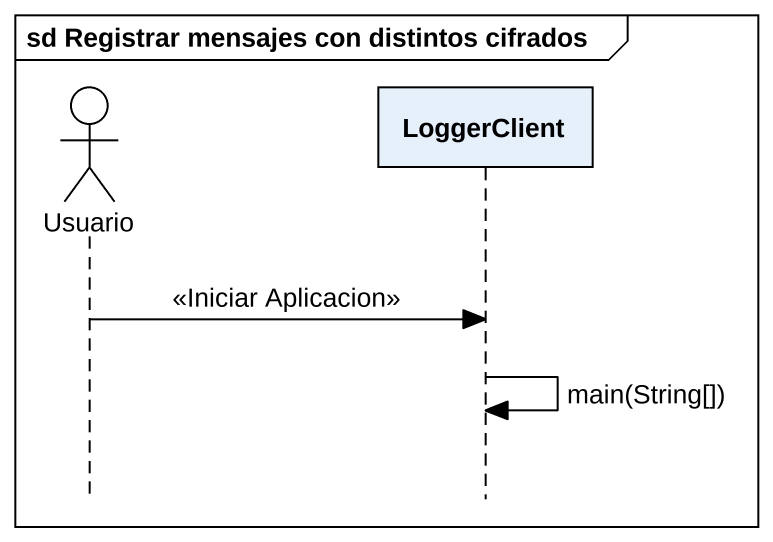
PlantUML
@startuml
mainframe sd Registrar mensajes con distintos cifrados
hide footbox
actor Usuario
participant LoggerClient

Usuario -> LoggerClient : <<Iniciar Aplicacion>>
LoggerClient -> LoggerClient : main(String[])
@enduml
